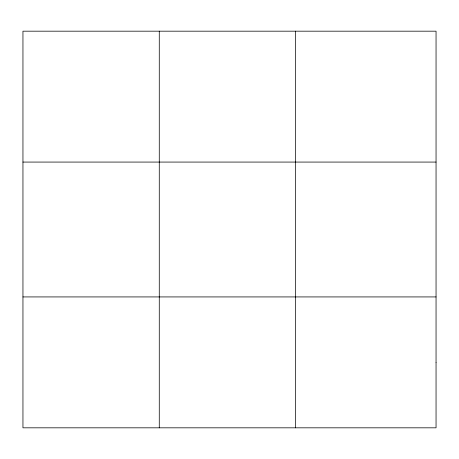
<?xml version="1.0" encoding="UTF-8"?>
<svg xmlns="http://www.w3.org/2000/svg" width="459" height="459" viewBox="0 0 459 459"><rect width="100%" height="100%" fill="white"/><g stroke="black" fill="none" stroke-linecap="round" stroke-linejoin="round"><path stroke-width="0.69" d="M159.273 31.178L159.273 427.822M295.596 31.178L295.596 427.822M22.95 162.073L436.05 162.073M22.95 296.927L436.05 296.927M436.05 362.375L436.05 427.822L22.95 427.822L22.95 31.178L436.05 31.178L436.05 362.375"/></g></svg>
